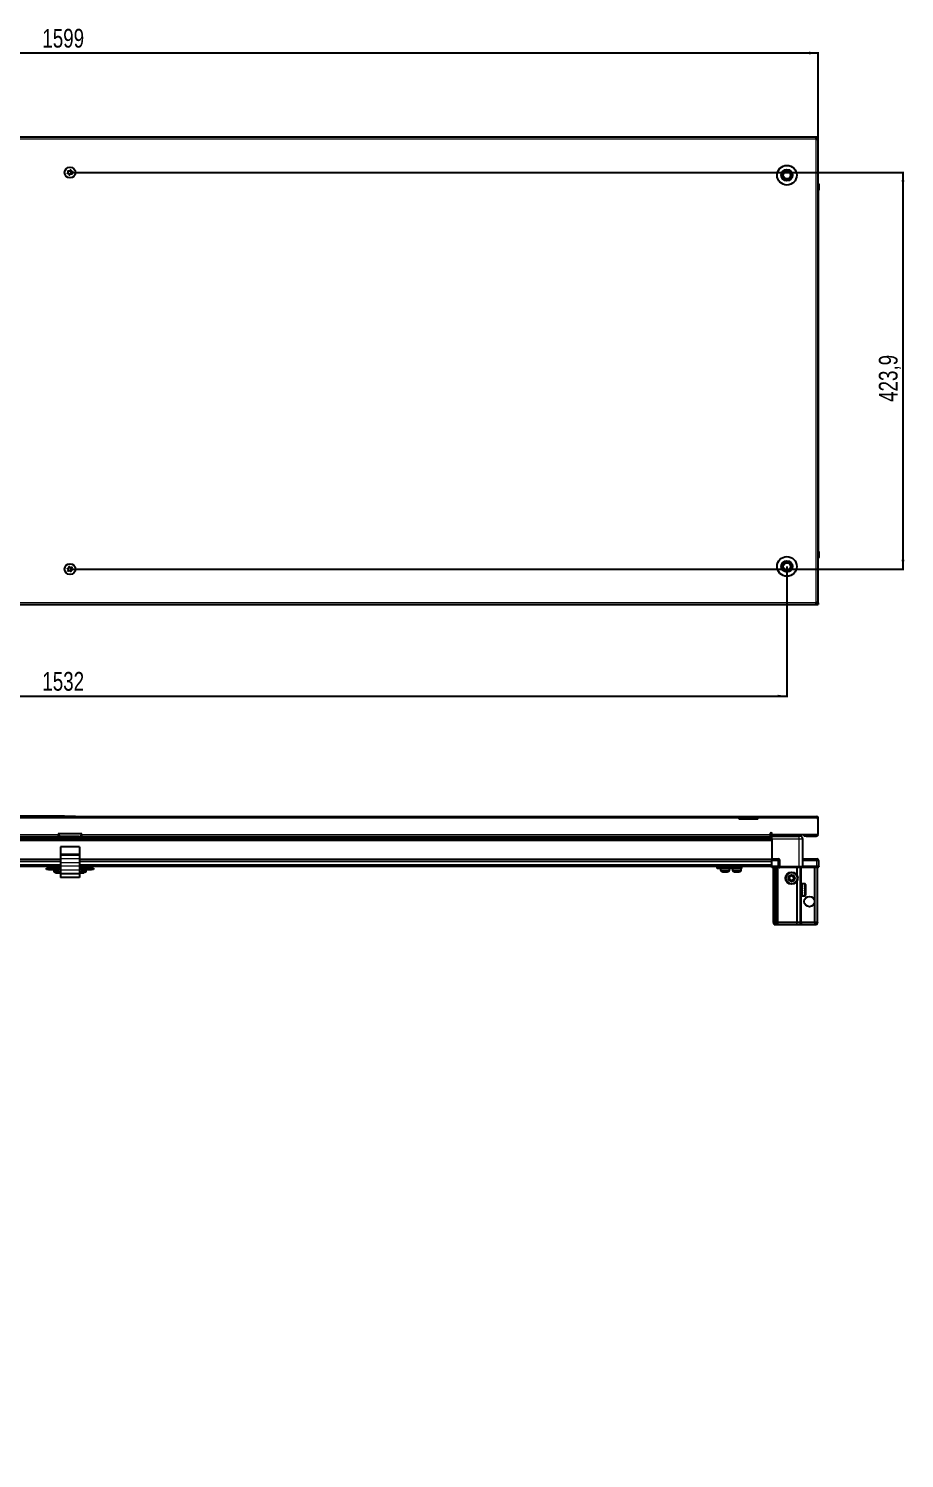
# Model space of a CAD drawing. Header units: millimetres. Extents: x 1132 to 7360, y -1242 to 1872.
# Drawn here: x 2068 to 3004, y 285 to 1813 of the extents above; entities that cross this region are included whole.
import ezdxf

# ---------------------------------------------------------------- set-up
doc = ezdxf.new("R2010")
doc.units = ezdxf.units.MM
doc.layers.add('FORMAT', color=7, linetype='Continuous')
doc.styles.add('SLDTEXTSTYLE0', font='TXT', dxfattribs={"width": 0.75})
doc.dimstyles.new('SLDDIMSTYLE0', dxfattribs={"dimtxt": 20, "dimasz": 10, "dimexe": 0, "dimexo": 0.0625, "dimgap": 5, "dimtad": 2, "dimdec": 1, "dimrnd": 1e-09, "dimzin": 12, "dimdsep": 46, "dimtxsty": 'SLDTEXTSTYLE0', "dimsah": 1, "dimcen": 0.09, "dimadec": 0, "dimazin": 3, "dimtfac": 1, "dimtofl": 0, "dimtmove": 0, "dimatfit": 3, "dimfxl": 0, "dimfrac": 2, "dimtolj": 1, "dimtzin": 12, "dimarcsym": 0})

# ---------------------------------------------------------------- blocks, each defined once
blk = doc.blocks.new('_D_1')
at = {"layer": 'FORMAT'}
for p, q in [((1313, 1696.6), (1313, 1787.6)), ((2912, 1696.6), (2912, 1787.6)), ((2912, 1786.6), (1313, 1786.6))]:
    blk.add_line(p, q, dxfattribs=at)
for points in [[(1313, 1786.6), (1323, 1785.1), (1323, 1788.1)], [(2912, 1786.6), (2902, 1788.1), (2902, 1785.1)]]:
    blk.add_solid(points, dxfattribs=at)
at = {"layer": 'FORMAT', "insert": (2082.9, 1812.4), "char_height": 20, "attachment_point": 1, "style": 'SLDTEXTSTYLE0'}
blk.add_mtext('1599', dxfattribs=at)
blk = doc.blocks.new('_D_2')
at = {"layer": 'FORMAT'}
for p, q in [((1346.5, 1238.1), (1346.5, 1098.6)), ((2878.5, 1238.1), (2878.5, 1098.6)), ((1346.5, 1099.6), (2878.5, 1099.6))]:
    blk.add_line(p, q, dxfattribs=at)
for points in [[(1346.5, 1099.6), (1356.5, 1098.1), (1356.5, 1101.1)], [(2878.5, 1099.6), (2868.5, 1101.1), (2868.5, 1098.1)]]:
    blk.add_solid(points, dxfattribs=at)
at = {"layer": 'FORMAT', "insert": (2082.9, 1125.4), "char_height": 20, "attachment_point": 1, "style": 'SLDTEXTSTYLE0'}
blk.add_mtext('1532', dxfattribs=at)
blk = doc.blocks.new('_D_3')
at = {"layer": 'FORMAT'}
for p, q in [((2112.5, 1659.1), (3003.5, 1659.1)), ((3002.5, 1659.1), (3002.5, 1235.3)), ((2112.5, 1235.3), (3003.5, 1235.3))]:
    blk.add_line(p, q, dxfattribs=at)
for points in [[(3002.5, 1659.1), (3001, 1649.1), (3004, 1649.1)], [(3002.5, 1235.3), (3004, 1245.3), (3001, 1245.3)]]:
    blk.add_solid(points, dxfattribs=at)
at = {"layer": 'FORMAT', "insert": (2976.7, 1413.9), "char_height": 20, "attachment_point": 1, "rotation": 90, "style": 'SLDTEXTSTYLE0'}
blk.add_mtext('423,9', dxfattribs=at)
blk = doc.blocks.new('_D_9')
at = {"layer": 'FORMAT'}
for p, q in [((2106.7, 971.4), (1245.5, 971.4)), ((1246.5, 971.4), (1246.5, -1235.6)), ((1315.1, -1235.6), (1245.5, -1235.6))]:
    blk.add_line(p, q, dxfattribs=at)
for points in [[(1246.5, 971.4), (1244.9, 961.4), (1248, 961.4)], [(1246.5, -1235.6), (1248, -1225.6), (1244.9, -1225.6)]]:
    blk.add_solid(points, dxfattribs=at)
at = {"layer": 'FORMAT', "insert": (1220.7, -161.6), "char_height": 20, "attachment_point": 1, "rotation": 90, "style": 'SLDTEXTSTYLE0'}
blk.add_mtext('2207', dxfattribs=at)

msp = doc.modelspace()

# ---------------------------------------------------------------- linework, layer by layer
at = {"color": 7, "linetype": 'Continuous', "lineweight": 25}
for p, q in [((2909.89, 1696.6), (1315.09, 1696.6)), ((2909.89, 1694.5), (2909.89, 1696.6)), ((2911.99, 1696.6), (2909.89, 1696.6)), ((2911.99, 1695.1), (2911.99, 1696.6)), ((2909.89, 1695.1), (2911.99, 1695.1)), ((2909.89, 1694.5), (2911.99, 1694.5)), ((2911.99, 1694.5), (2911.99, 1695.1)), ((2911.99, 1199.7), (2911.99, 1694.5)), ((2911.99, 1647.93), (2911.99, 1647.93)), ((2911.99, 1640.1), (2912.49, 1640.1)), ((2912.34, 1254.1), (2912.34, 1640.1)), ((2912.49, 1646.6), (2912.49, 1640.1)), ((2912.49, 1640.1), (2912.49, 1646.6)), ((2912.49, 1640.1), (2912.49, 1640.1)), ((2912.49, 1640.1), (2912.49, 1640.1)), ((2911.99, 1254.1), (2912.49, 1254.1)), ((2912.49, 1254.1), (2912.49, 1254.1)), ((2912.49, 1247.6), (2912.49, 1254.1)), ((2912.49, 1254.1), (2912.49, 1247.6)), ((1315.09, 1197.6), (2909.89, 1197.6)), ((2909.89, 1197.6), (2909.89, 1199.7)), ((2911.99, 1199.7), (2909.89, 1199.7)), ((2911.99, 1199.1), (2909.89, 1199.1)), ((2909.89, 1197.6), (2911.99, 1197.6)), ((2911.99, 1199.1), (2911.99, 1199.7)), ((2911.99, 1199.1), (2911.99, 1197.6)), ((1397.49, 971.14), (2827.49, 971.14)), ((2106.7, 971.44), (2106.7, 971.14)), ((2106.7, 971.44), (2118.27, 971.44)), ((2118.27, 971.14), (2118.27, 971.44)), ((2827.49, 969.04), (2827.49, 971.14)), ((2827.49, 971.14), (2837.49, 971.14)), ((2837.49, 969.64), (2827.49, 969.64)), ((2827.49, 968.14), (2827.49, 969.04)), ((2847.49, 968.14), (2827.49, 968.14)), ((2837.49, 971.14), (2847.49, 971.14)), ((2847.49, 969.64), (2837.49, 969.64)), ((2847.49, 971.14), (2847.49, 969.04)), ((2847.49, 971.14), (2910.39, 971.14)), ((2847.49, 968.14), (2847.49, 969.04)), ((2910.99, 969.04), (2910.99, 968.14)), ((2910.99, 969.04), (2911.99, 969.04)), ((2911.99, 968.14), (2910.99, 968.14)), ((2911.99, 968.14), (2911.99, 969.04)), ((2911.99, 951.64), (2911.99, 968.14)), ((2862.49, 947.7), (1362.49, 947.7)), ((2862.49, 947.66), (1362.49, 947.66)), ((1364.49, 949.64), (2099.99, 949.64)), ((1388.61, 949.49), (2836.37, 949.49)), ((2124.99, 952.64), (2099.99, 952.64)), ((2099.99, 952.64), (2099.99, 951.74)), ((2099.99, 951.74), (2099.99, 949.64)), ((2121.99, 949.64), (2102.99, 949.64)), ((2124.99, 951.74), (2124.99, 952.64)), ((2124.99, 949.64), (2124.99, 951.74)), ((2124.99, 949.64), (2860.49, 949.64)), ((2830.99, 949.64), (2830.99, 949.49)), ((2831.1, 949.64), (2831.1, 949.49)), ((2831.28, 949.64), (2831.28, 949.49)), ((2831.79, 949.64), (2831.79, 949.49)), ((2832.18, 949.64), (2832.18, 949.49)), ((2833.04, 949.64), (2833.04, 949.49)), ((2833.6, 949.64), (2833.6, 949.49)), ((2834.72, 949.64), (2834.72, 949.49)), ((2835.4, 949.64), (2835.4, 949.49)), ((2836.37, 949.49), (2836.67, 949.49)), ((2836.67, 949.64), (2836.67, 949.49)), ((2836.67, 949.49), (2837.41, 949.49)), ((2836.67, 949.49), (2836.67, 949.49)), ((2836.93, 949.64), (2836.93, 949.49)), ((2837.41, 949.64), (2837.41, 949.49)), ((2837.41, 949.49), (2838.7, 949.49)), ((2838.61, 949.49), (2862.49, 949.49)), ((2838.7, 949.64), (2838.7, 949.49)), ((2838.79, 949.64), (2838.79, 949.49)), ((2839.42, 949.64), (2839.42, 949.49)), ((2840.62, 949.64), (2840.62, 949.49)), ((2841.24, 949.64), (2841.24, 949.49)), ((2842.22, 949.64), (2842.22, 949.49)), ((2842.7, 949.64), (2842.7, 949.49)), ((2843.37, 949.64), (2843.37, 949.49)), ((2843.64, 949.64), (2843.64, 949.49)), ((2843.94, 949.64), (2843.94, 949.49)), ((2843.99, 949.49), (2843.99, 949.64)), ((2843.99, 949.64), (2843.99, 949.49)), ((2860.49, 951.74), (2860.49, 952.49)), ((2860.49, 951.74), (2860.49, 949.64)), ((2862.49, 952.49), (2862.49, 951.64)), ((2862.49, 951.64), (2911.99, 951.64)), ((2862.49, 951.64), (2862.49, 950.14)), ((2862.49, 950.14), (2891.49, 950.14)), ((2865.24, 951.64), (2865.24, 950.14)), ((2891.74, 950.14), (2891.74, 951.64)), ((2896.99, 950.14), (2896.99, 951.64)), ((2898.99, 950.14), (2896.99, 950.14)), ((2898.99, 950.14), (2909.89, 950.14)), ((2122.49, 938.59), (2102.49, 938.59)), ((2102.49, 938.59), (2102.49, 930.86)), ((2122.49, 938.59), (2122.49, 930.86)), ((2862.49, 946.64), (2862.49, 925.64)), ((2895.49, 917.64), (2895.49, 946.64)), ((1362.49, 924.99), (2102.49, 924.99)), ((1362.49, 917.79), (2102.49, 917.79)), ((2097.49, 917.79), (2097.49, 915.79)), ((2102.49, 930.86), (2102.49, 929.42)), ((2102.49, 929.42), (2102.49, 925.65)), ((2102.49, 925.65), (2102.49, 921.33)), ((2102.49, 921.33), (2102.49, 918.1)), ((2102.49, 918.1), (2102.49, 913.77)), ((2122.49, 930.86), (2122.49, 929.42)), ((2122.49, 929.42), (2122.49, 925.65)), ((2122.49, 925.65), (2122.49, 921.33)), ((2122.49, 924.99), (2862.49, 924.99)), ((2122.49, 921.33), (2122.49, 918.1)), ((2122.49, 918.1), (2122.49, 913.77)), ((2122.49, 917.79), (2862.49, 917.79)), ((2127.49, 915.79), (2127.49, 917.79)), ((2803.84, 915.29), (2803.84, 917.79)), ((2806.84, 917.79), (2806.84, 915.29)), ((2827.04, 915.29), (2827.04, 917.79)), ((2830.04, 917.79), (2830.04, 915.29)), ((2862.49, 925.64), (2868.99, 925.64)), ((2862.49, 923.64), (2862.49, 925.64)), ((2862.49, 917.64), (2862.49, 923.64)), ((2862.49, 917.64), (2868.99, 917.64)), ((2862.49, 917.64), (2862.49, 917.31)), ((2862.49, 917.64), (2862.49, 917.64)), ((2868.99, 917.64), (2862.49, 917.64)), ((2862.49, 916.44), (2862.49, 917.31)), ((2862.49, 917.31), (2862.49, 917.31)), ((2862.49, 917.31), (2868.99, 917.31)), ((2870.99, 917.64), (2868.99, 917.64)), ((2870.99, 917.64), (2870.99, 923.64)), ((2870.99, 917.64), (2870.99, 916.44)), ((2870.99, 917.64), (2871.19, 917.64)), ((2871.19, 917.64), (2891.49, 917.64)), ((2891.49, 917.64), (2895.49, 917.64)), ((2895.49, 925.64), (2910.49, 925.64)), ((2895.49, 917.64), (2895.49, 916.44)), ((2895.49, 917.64), (2895.69, 917.64)), ((2895.69, 917.64), (2910.49, 917.64)), ((2910.49, 917.64), (2895.69, 917.64)), ((2912.49, 917.64), (2910.49, 917.64)), ((2911.99, 916.44), (2912.49, 917.31)), ((2912.49, 917.64), (2912.49, 923.64)), ((2912.49, 917.64), (2912.49, 917.31)), ((2087.49, 914.29), (2087.49, 915.79)), ((2087.49, 915.79), (2089.49, 915.79)), ((2089.49, 914.29), (2087.49, 914.29)), ((2089.49, 915.79), (2089.49, 914.29)), ((2089.49, 915.79), (2100.74, 915.79)), ((2089.49, 914.29), (2100.74, 914.29)), ((2095.24, 914.29), (2095.24, 912.39)), ((2100.74, 914.29), (2100.74, 915.79)), ((2100.74, 915.79), (2102.49, 915.79)), ((2102.49, 914.29), (2100.74, 914.29)), ((2102.49, 913.77), (2102.49, 909.79)), ((2122.49, 909.79), (2102.49, 909.79)), ((2102.49, 909.79), (2102.49, 905.79)), ((2122.49, 905.79), (2102.49, 905.79)), ((2122.49, 915.79), (2124.24, 915.79)), ((2124.24, 914.29), (2122.49, 914.29)), ((2122.49, 913.77), (2122.49, 909.79)), ((2122.49, 910.99), (2122.74, 910.91)), ((2122.49, 909.79), (2122.49, 905.79)), ((2124.24, 915.79), (2124.24, 914.29)), ((2124.24, 915.79), (2135.49, 915.79)), ((2124.24, 914.29), (2135.49, 914.29)), ((2129.74, 912.39), (2129.74, 914.29)), ((2135.49, 914.29), (2135.49, 915.79)), ((2135.49, 915.79), (2137.49, 915.79)), ((2137.49, 914.29), (2135.49, 914.29)), ((2137.49, 915.79), (2137.49, 914.29)), ((2806.84, 915.29), (2803.84, 915.29)), ((2827.04, 915.29), (2806.84, 915.29)), ((2807.69, 915.29), (2807.69, 913.39)), ((2817.19, 913.39), (2817.19, 915.29)), ((2817.24, 913.39), (2817.24, 915.29)), ((2820.19, 915.29), (2820.19, 913.39)), ((2830.04, 915.29), (2827.04, 915.29)), ((2829.69, 913.39), (2829.69, 915.29)), ((2870.31, 916.44), (2862.49, 916.44)), ((2863.99, 858.14), (2863.99, 916.44)), ((2865.49, 858.14), (2865.49, 916.44)), ((2866.99, 858.14), (2866.99, 916.44)), ((2867.99, 858.14), (2867.99, 916.44)), ((2870.31, 916.44), (2870.99, 916.44)), ((2871.19, 916.44), (2870.99, 916.44)), ((2891.49, 916.44), (2871.19, 916.44)), ((2889.49, 907.64), (2889.49, 916.44)), ((2889.49, 858.14), (2889.49, 902.64)), ((2895.49, 916.44), (2891.49, 916.44)), ((2892.99, 858.14), (2892.99, 916.44)), ((2895.69, 916.44), (2895.49, 916.44)), ((2910.49, 916.44), (2895.69, 916.44)), ((2908.49, 858.14), (2908.49, 916.44)), ((2910.49, 916.44), (2911.99, 916.44)), ((2910.99, 858.14), (2910.99, 916.44)), ((2893.02, 896.64), (2892.99, 896.64)), ((2892.99, 888.64), (2893.02, 888.64)), ((2893.5, 895.95), (2893.02, 896.64)), ((2893.02, 896.64), (2893.02, 895.6)), ((2893.02, 895.6), (2893.02, 888.64)), ((2893.02, 888.64), (2893.5, 889.33)), ((2893.99, 896.64), (2893.5, 895.95)), ((2893.5, 895.95), (2893.5, 895.09)), ((2893.5, 895.09), (2893.5, 889.33)), ((2893.5, 889.33), (2893.99, 888.64)), ((2893.99, 896.64), (2893.99, 895.6)), ((2893.99, 895.6), (2893.99, 888.64)), ((2894.49, 897.04), (2894.39, 897.04)), ((2894.39, 897.04), (2894.39, 888.24)), ((2894.39, 888.24), (2894.49, 888.24)), ((2897.39, 899.14), (2894.49, 899.14)), ((2894.49, 899.14), (2894.49, 899.13)), ((2894.99, 899.13), (2894.49, 899.13)), ((2894.49, 899.13), (2894.49, 899.05)), ((2894.49, 899.05), (2894.49, 898.71)), ((2894.99, 899.05), (2894.49, 899.05)), ((2894.99, 898.71), (2894.49, 898.71)), ((2894.49, 898.71), (2894.49, 898.4)), ((2894.49, 898.4), (2894.49, 897.69)), ((2894.99, 898.4), (2894.49, 898.4)), ((2894.99, 897.69), (2894.49, 897.69)), ((2894.49, 897.69), (2894.49, 897.19)), ((2894.49, 897.19), (2894.49, 896.18)), ((2894.99, 897.19), (2894.49, 897.19)), ((2894.99, 896.18), (2894.49, 896.18)), ((2894.49, 896.18), (2894.49, 895.53)), ((2894.49, 895.53), (2894.49, 894.32)), ((2894.99, 895.53), (2894.49, 895.53)), ((2894.99, 894.32), (2894.49, 894.32)), ((2894.49, 894.32), (2894.49, 893.78)), ((2894.99, 893.78), (2894.49, 893.78)), ((2894.49, 893.59), (2894.49, 892.29)), ((2894.99, 893.59), (2894.49, 893.59)), ((2894.99, 892.29), (2894.49, 892.29)), ((2894.99, 891.91), (2894.49, 891.91)), ((2894.49, 891.91), (2894.49, 891.56)), ((2894.99, 891.56), (2894.49, 891.56)), ((2894.49, 891.56), (2894.49, 890.31)), ((2894.99, 890.31), (2894.49, 890.31)), ((2894.49, 890.31), (2894.49, 889.63)), ((2894.49, 889.63), (2894.49, 888.55)), ((2894.99, 889.63), (2894.49, 889.63)), ((2894.99, 888.55), (2894.49, 888.55)), ((2894.49, 888.55), (2894.49, 888)), ((2894.49, 888), (2894.49, 887.19)), ((2894.99, 888), (2894.49, 888)), ((2894.99, 887.19), (2894.49, 887.19)), ((2894.49, 887.19), (2894.49, 886.82)), ((2894.49, 886.82), (2894.49, 886.36)), ((2894.99, 886.82), (2894.49, 886.82)), ((2894.99, 886.36), (2894.49, 886.36)), ((2894.49, 886.36), (2894.49, 886.21)), ((2894.49, 886.21), (2894.49, 886.14)), ((2894.99, 886.21), (2894.49, 886.21)), ((2894.49, 886.14), (2897.39, 886.14)), ((2894.99, 899.05), (2894.99, 899.13)), ((2894.99, 898.4), (2894.99, 898.71)), ((2894.99, 897.19), (2894.99, 897.69)), ((2894.99, 895.53), (2894.99, 896.18)), ((2894.99, 893.59), (2894.99, 894.32)), ((2894.99, 891.56), (2894.99, 892.29)), ((2894.99, 889.63), (2894.99, 890.31)), ((2894.99, 888), (2894.99, 888.55)), ((2894.99, 886.82), (2894.99, 887.19)), ((2894.99, 886.21), (2894.99, 886.36)), ((2898.19, 898.34), (2898.19, 896.86)), ((2898.19, 896.86), (2898.19, 886.94)), ((2863.99, 858.14), (2865.49, 858.14)), ((2864.79, 855.14), (2863.99, 858.14)), ((2865.49, 858.14), (2866.99, 858.14)), ((2865.94, 855.14), (2865.49, 858.14)), ((2866.44, 855.14), (2866.99, 858.14)), ((2866.99, 858.14), (2867.99, 858.14)), ((2867.18, 855.14), (2867.99, 858.14)), ((2867.99, 858.14), (2868.99, 858.14)), ((2868.99, 858.14), (2889.49, 858.14)), ((2889.16, 855.14), (2889.49, 858.14)), ((2889.49, 858.14), (2892.99, 858.14)), ((2892.99, 858.14), (2892.18, 855.14)), ((2892.99, 858.14), (2893.99, 858.14)), ((2893.99, 858.14), (2908.49, 858.14)), ((2908.49, 858.14), (2908.33, 855.14)), ((2908.49, 858.14), (2910.99, 858.14)), ((2910.99, 858.14), (2910.18, 855.14)), ((2865.94, 855.14), (2864.79, 855.14)), ((2866.44, 855.14), (2865.94, 855.14)), ((2867.18, 855.14), (2866.44, 855.14)), ((2868.99, 855.14), (2867.18, 855.14)), ((2889.16, 855.14), (2868.99, 855.14)), ((2892.18, 855.14), (2889.16, 855.14)), ((2893.99, 855.14), (2892.18, 855.14)), ((2908.33, 855.14), (2893.99, 855.14)), ((2910.18, 855.14), (2908.33, 855.14))]:
    msp.add_line(p, q, dxfattribs=at)
at = {"color": 8, "linetype": 'Continuous', "lineweight": 18}
for p, q in [((2909.89, 1694.5), (1315.09, 1694.5)), ((2909.89, 1199.7), (2909.89, 1694.5)), ((2911.99, 1646.6), (2912.49, 1646.6)), ((2911.99, 1247.6), (2912.49, 1247.6)), ((1315.09, 1199.7), (2909.89, 1199.7)), ((2827.49, 969.04), (1397.49, 969.04)), ((2837.49, 971.14), (2837.49, 969.64)), ((2910.99, 969.04), (2847.49, 969.04)), ((2862.49, 948.91), (1362.49, 948.91)), ((1364.49, 951.74), (2099.99, 951.74)), ((2099.99, 950.14), (2101.33, 950.14)), ((2123.65, 950.14), (2124.99, 950.14)), ((2124.99, 951.74), (2860.49, 951.74)), ((2860.49, 950.14), (2862.49, 950.14)), ((2898.99, 951.64), (2898.99, 950.14)), ((2909.89, 951.64), (2909.89, 950.14)), ((1362.49, 946.46), (2862.49, 946.46)), ((2862.49, 945.04), (1362.49, 945.04)), ((2891.49, 946.64), (2862.49, 946.64)), ((2891.49, 917.64), (2891.49, 946.64)), ((1362.49, 925.64), (2102.49, 925.64)), ((1362.49, 922.99), (2102.49, 922.99)), ((1362.49, 919.79), (2102.49, 919.79)), ((2122.49, 930.86), (2102.49, 930.86)), ((2122.49, 929.42), (2102.49, 929.42)), ((2122.49, 925.65), (2102.49, 925.65)), ((2122.49, 921.33), (2102.49, 921.33)), ((2122.49, 918.1), (2102.49, 918.1)), ((2122.49, 925.64), (2862.49, 925.64)), ((2122.49, 922.99), (2862.49, 922.99)), ((2122.49, 919.79), (2862.49, 919.79)), ((2868.99, 923.64), (2862.49, 923.64)), ((2862.49, 917.64), (2862.49, 917.31)), ((2868.99, 923.64), (2868.99, 925.64)), ((2868.99, 917.64), (2868.99, 923.64)), ((2870.99, 923.64), (2868.99, 923.64)), ((2868.99, 917.64), (2868.99, 917.31)), ((2871.19, 917.64), (2871.19, 916.44)), ((2891.49, 917.64), (2891.49, 916.44)), ((2910.49, 923.64), (2895.49, 923.64)), ((2895.69, 917.64), (2895.69, 916.44)), ((2910.49, 925.64), (2910.49, 923.64)), ((2910.49, 917.64), (2910.49, 923.64)), ((2912.49, 923.64), (2910.49, 923.64)), ((2910.49, 917.64), (2910.49, 916.44)), ((2102.49, 912.39), (2095.24, 912.39)), ((2102.49, 912.02), (2095.43, 912.02)), ((2122.49, 913.77), (2102.49, 913.77)), ((2129.74, 912.39), (2122.49, 912.39)), ((2129.54, 912.02), (2122.49, 912.02)), ((2809.9, 913.39), (2807.69, 913.39)), ((2810, 913.02), (2807.88, 913.02)), ((2817.19, 913.39), (2809.9, 913.39)), ((2816.99, 913.02), (2810, 913.02)), ((2817.04, 913.02), (2816.99, 913.02)), ((2817.24, 913.39), (2817.19, 913.39)), ((2827.69, 913.39), (2820.19, 913.39)), ((2827.58, 913.02), (2820.38, 913.02)), ((2829.49, 913.02), (2827.58, 913.02)), ((2829.69, 913.39), (2827.69, 913.39)), ((2868.99, 858.14), (2868.99, 916.44)), ((2893.99, 896.64), (2893.99, 916.44)), ((2893.99, 858.14), (2893.99, 888.64)), ((2897.39, 899.14), (2897.39, 897.45)), ((2897.39, 897.45), (2897.39, 886.14)), ((2868.99, 855.14), (2868.99, 858.14)), ((2893.99, 858.14), (2893.99, 855.14))]:
    msp.add_line(p, q, dxfattribs=at)
at = {"color": 7, "linetype": 'Continuous', "lineweight": 25}
for centre, radius in [((2878.49, 1656.1), 10.5), ((2112.49, 1658.95), 5.79), ((2112.49, 1658.95), 1.85), ((2878.49, 1656.1), 6), ((2878.49, 1656.1), 3.9), ((2112.49, 1235.25), 5.79), ((2878.49, 1238.1), 10.5), ((2878.49, 1238.1), 6), ((2878.49, 1238.1), 3.9), ((2112.49, 1235.25), 1.85), ((2883.49, 905.14), 6.5), ((2883.49, 905.14), 3.46), ((2902.49, 880.14), 5.5)]:
    msp.add_circle(centre, radius, dxfattribs=at)
at = {"color": 8, "linetype": 'Continuous', "lineweight": 18}
msp.add_circle((2883.49, 905.14), 5.7, dxfattribs=at)
at = {"color": 7, "linetype": 'Continuous', "lineweight": 25}
for centre, radius, start, end in [((2878.49, 1656.1), 4.62, 120, 180), ((2878.49, 1656.1), 4.62, 180, 240), ((2878.49, 1656.1), 4.62, 60, 120), ((2878.49, 1656.1), 4.62, 240, 300), ((2878.49, 1656.1), 4.62, 0, 60), ((2878.49, 1656.1), 4.62, 300, 0), ((2910.49, 1646.6), 2, 0, 41.39416), ((2878.49, 1238.1), 4.62, 120, 180), ((2878.49, 1238.1), 4.62, 180, 240), ((2878.49, 1238.1), 4.62, 60, 120), ((2878.49, 1238.1), 4.62, 360, 60), ((2878.49, 1238.1), 4.62, 300, 360), ((2910.49, 1247.6), 2, 318.57492, 0), ((2910.49, 1247.6), 2, 318.59038, 0), ((2878.49, 1238.1), 4.62, 240, 300), ((2102.99, 952.64), 3, 180, 270), ((2121.99, 952.64), 3, 270, 360), ((2861.49, 952.49), 1, 0, 180), ((2909.89, 952.24), 2.1, 270, 343.39845), ((2868.99, 923.64), 2, 0, 90), ((2910.49, 923.64), 2, 0, 90), ((2095.69, 912.39), 0.45, 180, 235.28209), ((2099.99, 918.59), 8, 235.28209, 259.10263), ((2099.99, 918.59), 8, 280.79755, 288.20996), ((2124.99, 918.59), 8, 286.33055, 304.71791), ((2129.29, 912.39), 0.45, 304.71791, 0), ((2808.14, 913.39), 0.45, 180, 235.28209), ((2812.44, 919.59), 8, 235.28209, 259.05401), ((2812.44, 919.59), 8, 280.84597, 304.71791), ((2812.49, 919.59), 8, 280.92113, 304.71791), ((2816.74, 913.39), 0.45, 304.71791, 0), ((2816.79, 913.39), 0.45, 304.71791, 0), ((2820.64, 913.39), 0.45, 180, 235.28209), ((2824.94, 919.59), 8, 235.28209, 258.92302), ((2824.94, 919.59), 8, 280.93918, 304.71791), ((2829.24, 913.39), 0.45, 304.71791, 0), ((2883.49, 905.14), 2.5, 118.29497, 178.29497), ((2883.49, 905.14), 2.5, 178.29497, 238.29497), ((2883.49, 905.14), 2.5, 238.29497, 298.29497), ((2883.49, 905.14), 2.5, 58.29497, 118.29497), ((2883.49, 905.14), 2.5, 298.29497, 358.29497), ((2883.49, 905.14), 2.5, 358.29497, 58.29497), ((2893.99, 897.04), 0.4, 270, 360), ((2893.99, 888.24), 0.4, 0, 90), ((2897.39, 898.34), 0.8, 360, 90), ((2897.39, 886.94), 0.8, 270, 0)]:
    msp.add_arc(centre, radius, start, end, dxfattribs=at)
msp.add_ellipse((2868.99, 913.84), major_axis=(0, 3.46), ratio=0.5773503, start_param=5.5604511, end_param=6.2831853, dxfattribs=at)
for points, knots in [([(2110.4, 1660.82), (2110.39, 1660.81), (2110.38, 1660.79), (2110.38, 1660.73), (2110.4, 1660.59), (2110.54, 1660.22), (2110.73, 1659.72), (2110.62, 1659.09), (2110.31, 1658.69), (2110.03, 1658.41), (2109.87, 1658.23), (2109.83, 1658.14), (2109.82, 1658.1), (2109.83, 1658.07), (2109.85, 1658.04), (2109.91, 1658), (2110.17, 1657.93), (2110.64, 1657.88), (2111.31, 1657.63), (2111.62, 1656.99), (2111.73, 1656.53), (2111.83, 1656.28), (2111.88, 1656.23), (2111.91, 1656.21), (2111.94, 1656.21), (2111.97, 1656.22), (2112.01, 1656.24), (2112.08, 1656.29), (2112.23, 1656.46), (2112.47, 1656.76), (2112.84, 1657.12), (2113.44, 1657.29), (2113.97, 1657.16), (2114.35, 1657.06), (2114.5, 1657.05), (2114.55, 1657.07), (2114.58, 1657.09), (2114.6, 1657.12), (2114.6, 1657.18), (2114.58, 1657.32), (2114.44, 1657.69), (2114.25, 1658.19), (2114.35, 1658.82), (2114.67, 1659.22), (2114.95, 1659.5), (2115.1, 1659.68), (2115.15, 1659.77), (2115.15, 1659.81), (2115.15, 1659.84), (2115.13, 1659.87), (2115.07, 1659.91), (2114.81, 1659.98), (2114.34, 1660.03), (2113.67, 1660.28), (2113.35, 1660.91), (2113.24, 1661.38), (2113.14, 1661.63), (2113.1, 1661.68), (2113.07, 1661.69), (2113.04, 1661.7), (2113, 1661.69), (2112.97, 1661.67), (2112.9, 1661.62), (2112.75, 1661.45), (2112.51, 1661.15), (2112.14, 1660.79), (2111.53, 1660.62), (2111.01, 1660.75), (2110.63, 1660.85), (2110.48, 1660.86), (2110.42, 1660.84), (2110.41, 1660.83), (2110.4, 1660.82)], [0, 0, 0, 0, 0.0020087, 0.00442, 0.0093647, 0.0255282, 0.0677053, 0.0957862, 0.1246456, 0.1503415, 0.1605194, 0.1633943, 0.1656965, 0.1672448, 0.1688741, 0.1707699, 0.1786058, 0.2119941, 0.2499945, 0.2879948, 0.3213831, 0.329219, 0.3311148, 0.3327441, 0.3342924, 0.3362166, 0.3385353, 0.3413178, 0.349662, 0.3753578, 0.4042173, 0.4322982, 0.4744753, 0.4906388, 0.4966691, 0.49844, 0.5, 0.5020087, 0.50442, 0.5093647, 0.5255282, 0.5677053, 0.5957862, 0.6246456, 0.6503415, 0.6605194, 0.6633943, 0.6656965, 0.6672448, 0.6688741, 0.6707699, 0.6786058, 0.7119941, 0.7499945, 0.7879948, 0.8213831, 0.829219, 0.8311148, 0.8327441, 0.8342924, 0.8362166, 0.8385353, 0.8413178, 0.849662, 0.8753578, 0.9042173, 0.9322982, 0.9744753, 0.9906388, 0.9966691, 0.99844, 1, 1, 1, 1]), ([(2873.87, 1656.1), (2874.2, 1656.68), (2874.77, 1657.66), (2875.59, 1659.08), (2876, 1659.79), (2876.18, 1660.1)], [0, 0, 0, 0, 0.4391308, 0.7513783, 1, 1, 1, 1]), ([(2876.18, 1652.1), (2875.85, 1652.68), (2875.28, 1653.66), (2874.46, 1655.08), (2874.05, 1655.79), (2873.87, 1656.1)], [0, 0, 0, 0, 0.4391308, 0.7513783, 1, 1, 1, 1]), ([(2876.18, 1660.1), (2876.38, 1660.1), (2877.08, 1660.1), (2878.39, 1660.1), (2879.78, 1660.1), (2880.53, 1660.1), (2880.8, 1660.1)], [0, 0, 0, 0, 0.1393293, 0.4852696, 0.8163565, 1, 1, 1, 1]), ([(2880.8, 1652.1), (2880.53, 1652.1), (2879.78, 1652.1), (2878.39, 1652.1), (2877.08, 1652.1), (2876.38, 1652.1), (2876.18, 1652.1)], [0, 0, 0, 0, 0.1836435, 0.5147304, 0.8606707, 1, 1, 1, 1]), ([(2880.8, 1660.1), (2881.13, 1659.53), (2881.69, 1658.55), (2882.52, 1657.13), (2882.93, 1656.42), (2883.11, 1656.1)], [0, 0, 0, 0, 0.4391308, 0.7513783, 1, 1, 1, 1]), ([(2883.11, 1656.1), (2882.78, 1655.53), (2882.21, 1654.55), (2881.39, 1653.13), (2880.98, 1652.42), (2880.8, 1652.1)], [0, 0, 0, 0, 0.4391308, 0.7513783, 1, 1, 1, 1]), ([(2115.21, 1234.61), (2115.21, 1234.62), (2115.22, 1234.65), (2115.19, 1234.7), (2115.1, 1234.82), (2114.81, 1235.07), (2114.4, 1235.42), (2114.19, 1236.02), (2114.28, 1236.53), (2114.39, 1236.91), (2114.44, 1237.14), (2114.44, 1237.24), (2114.42, 1237.28), (2114.4, 1237.3), (2114.37, 1237.31), (2114.3, 1237.32), (2114.04, 1237.26), (2113.6, 1237.09), (2112.9, 1236.98), (2112.31, 1237.39), (2112, 1237.74), (2111.79, 1237.92), (2111.72, 1237.94), (2111.69, 1237.94), (2111.66, 1237.93), (2111.64, 1237.9), (2111.61, 1237.87), (2111.58, 1237.79), (2111.53, 1237.57), (2111.46, 1237.2), (2111.31, 1236.7), (2110.86, 1236.26), (2110.33, 1236.13), (2109.95, 1236.03), (2109.82, 1235.97), (2109.77, 1235.93), (2109.76, 1235.89), (2109.76, 1235.86), (2109.79, 1235.8), (2109.88, 1235.69), (2110.17, 1235.44), (2110.58, 1235.09), (2110.78, 1234.49), (2110.7, 1233.98), (2110.59, 1233.6), (2110.54, 1233.37), (2110.54, 1233.27), (2110.55, 1233.23), (2110.58, 1233.21), (2110.6, 1233.19), (2110.67, 1233.19), (2110.94, 1233.25), (2111.38, 1233.42), (2112.08, 1233.53), (2112.66, 1233.12), (2112.98, 1232.76), (2113.19, 1232.59), (2113.25, 1232.57), (2113.29, 1232.57), (2113.31, 1232.58), (2113.34, 1232.61), (2113.36, 1232.64), (2113.4, 1232.72), (2113.45, 1232.94), (2113.52, 1233.31), (2113.67, 1233.81), (2114.12, 1234.25), (2114.65, 1234.38), (2115.03, 1234.48), (2115.16, 1234.54), (2115.2, 1234.58), (2115.21, 1234.6), (2115.21, 1234.61)], [0, 0, 0, 0, 0.0020087, 0.00442, 0.0093647, 0.0255282, 0.0677053, 0.0957862, 0.1246456, 0.1503415, 0.1605194, 0.1633943, 0.1656965, 0.1672448, 0.1688741, 0.1707699, 0.1786058, 0.2119941, 0.2499945, 0.2879948, 0.3213831, 0.329219, 0.3311148, 0.3327441, 0.3342924, 0.3362166, 0.3385353, 0.3413178, 0.349662, 0.3753578, 0.4042173, 0.4322982, 0.4744753, 0.4906388, 0.4966691, 0.49844, 0.5, 0.5020087, 0.50442, 0.5093647, 0.5255282, 0.5677053, 0.5957862, 0.6246456, 0.6503415, 0.6605194, 0.6633943, 0.6656965, 0.6672448, 0.6688741, 0.6707699, 0.6786058, 0.7119941, 0.7499945, 0.7879948, 0.8213831, 0.829219, 0.8311148, 0.8327441, 0.8342924, 0.8362166, 0.8385353, 0.8413178, 0.849662, 0.8753578, 0.9042173, 0.9322982, 0.9744753, 0.9906388, 0.9966691, 0.99844, 1, 1, 1, 1]), ([(2873.87, 1238.1), (2874.2, 1238.68), (2874.77, 1239.66), (2875.59, 1241.08), (2876, 1241.79), (2876.18, 1242.1)], [0, 0, 0, 0, 0.4391308, 0.7513783, 1, 1, 1, 1]), ([(2876.18, 1234.1), (2875.85, 1234.68), (2875.28, 1235.66), (2874.46, 1237.08), (2874.05, 1237.79), (2873.87, 1238.1)], [0, 0, 0, 0, 0.4391308, 0.7513783, 1, 1, 1, 1]), ([(2876.18, 1242.1), (2876.38, 1242.1), (2877.08, 1242.1), (2878.39, 1242.1), (2879.78, 1242.1), (2880.53, 1242.1), (2880.8, 1242.1)], [0, 0, 0, 0, 0.1393293, 0.4852696, 0.8163565, 1, 1, 1, 1]), ([(2880.8, 1242.1), (2881.13, 1241.53), (2881.69, 1240.55), (2882.52, 1239.13), (2882.93, 1238.42), (2883.11, 1238.1)], [0, 0, 0, 0, 0.4391308, 0.7513783, 1, 1, 1, 1]), ([(2883.11, 1238.1), (2882.78, 1237.53), (2882.21, 1236.55), (2881.39, 1235.13), (2880.98, 1234.42), (2880.8, 1234.1)], [0, 0, 0, 0, 0.4391308, 0.7513783, 1, 1, 1, 1]), ([(2880.8, 1234.1), (2880.53, 1234.1), (2879.78, 1234.1), (2878.39, 1234.1), (2877.08, 1234.1), (2876.38, 1234.1), (2876.18, 1234.1)], [0, 0, 0, 0, 0.1836435, 0.5147304, 0.8606707, 1, 1, 1, 1]), ([(2910.39, 971.14), (2910.43, 971.11), (2910.52, 971.06), (2910.66, 970.67), (2910.79, 970.11), (2910.9, 969.53), (2910.97, 969.17), (2910.99, 969.04)], [0, 0, 0, 0, 0.2302553, 0.4485219, 0.6667858, 0.8850496, 1, 1, 1, 1]), ([(2911.99, 969.04), (2911.96, 969.3), (2911.91, 969.79), (2911.52, 970.42), (2911, 970.88), (2910.58, 971), (2910.4, 971.06)], [0, 0, 0, 0, 0.2732435, 0.5322599, 0.7912732, 1, 1, 1, 1]), ([(2862.49, 946.64), (2862.49, 947.03), (2862.49, 947.82), (2862.49, 948.87), (2862.49, 949.66), (2862.49, 950.08), (2862.49, 950.12), (2862.49, 950.14)], [0, 0, 0, 0, 0.2146939, 0.4293877, 0.6440816, 0.8587754, 1, 1, 1, 1]), ([(2891.49, 950.14), (2891.55, 950.14), (2891.69, 950.14), (2891.85, 950.14), (2891.97, 950.14), (2891.98, 950.14), (2891.99, 950.14)], [0, 0, 0, 0, 0.2493943, 0.5003335, 0.7501667, 1, 1, 1, 1]), ([(2895.49, 946.64), (2895.44, 947.08), (2895.37, 947.76), (2894.93, 948.57), (2894.48, 949.13), (2893.92, 949.59), (2893.11, 950.02), (2892.43, 950.09), (2891.99, 950.14)], [0, 0, 0, 0, 0.23945684, 0.36836066, 0.5, 0.63163934, 0.76054316, 1, 1, 1, 1]), ([(2098.48, 910.74), (2098.48, 910.74), (2098.49, 910.73), (2098.36, 910.77), (2098.17, 910.84), (2098.04, 910.9), (2098.03, 910.91), (2098.03, 910.91), (2098.04, 910.91), (2098.06, 910.91), (2098.11, 910.9), (2098.31, 910.86), (2098.65, 910.79), (2099.07, 910.73), (2099.4, 910.73), (2099.62, 910.78), (2099.78, 910.84), (2099.89, 910.9), (2099.96, 910.91), (2099.98, 910.91), (2100, 910.91), (2100.03, 910.91), (2100.1, 910.89), (2100.26, 910.81), (2100.44, 910.74), (2100.84, 910.73), (2101.16, 910.76), (2101.48, 910.82), (2101.72, 910.87), (2101.86, 910.9), (2101.91, 910.91), (2101.93, 910.91), (2101.94, 910.91), (2101.95, 910.91), (2101.93, 910.9), (2101.78, 910.83), (2101.59, 910.76), (2101.47, 910.73), (2101.49, 910.73), (2101.49, 910.73)], [0, 0, 0, 0, 0.0107986, 0.0543621, 0.1370986, 0.1577299, 0.1615047, 0.1653161, 0.1678592, 0.1703965, 0.1748191, 0.1884464, 0.2519024, 0.3158484, 0.35385, 0.4061453, 0.4637925, 0.4927153, 0.4963388, 0.4992154, 0.5021163, 0.5054668, 0.5118133, 0.5384791, 0.6443718, 0.679317, 0.724599, 0.772938, 0.8076141, 0.8250414, 0.8286649, 0.8323302, 0.8348863, 0.8381059, 0.84395, 0.8668038, 0.9571124, 0.9985019, 1, 1, 1, 1]), ([(2122.74, 910.91), (2122.74, 910.91), (2122.74, 910.91), (2122.75, 910.91), (2122.81, 910.89), (2123.11, 910.81), (2123.5, 910.74), (2123.76, 910.73), (2123.82, 910.76), (2123.82, 910.82), (2123.81, 910.87), (2123.81, 910.9), (2123.84, 910.91), (2123.85, 910.91), (2123.88, 910.91), (2123.9, 910.91), (2123.98, 910.9), (2124.23, 910.83), (2124.55, 910.76), (2124.98, 910.73), (2125.38, 910.75), (2125.71, 910.82), (2125.96, 910.89), (2126.07, 910.91), (2126.09, 910.91), (2126.11, 910.91), (2126.13, 910.91), (2126.15, 910.91), (2126.18, 910.88), (2126.15, 910.81), (2126.16, 910.75), (2126.28, 910.73), (2126.52, 910.75), (2126.78, 910.8), (2127, 910.85), (2127.1, 910.88), (2127.17, 910.89), (2127.21, 910.91), (2127.23, 910.91), (2127.24, 910.91), (2127.24, 910.91), (2127.24, 910.91)], [0, 0, 0, 0, 0.0019495, 0.0053008, 0.0116486, 0.0383202, 0.144236, 0.1791887, 0.2244806, 0.2728301, 0.3075137, 0.3249448, 0.3285691, 0.3322352, 0.3347919, 0.3380121, 0.3438576, 0.3667163, 0.4570446, 0.4984431, 0.5401837, 0.6174078, 0.6556324, 0.6604488, 0.663994, 0.6665702, 0.6691509, 0.6729829, 0.6832973, 0.7290539, 0.7975158, 0.8350667, 0.8727579, 0.9356307, 0.9590057, 0.9736265, 0.9831404, 0.9925345, 0.9961847, 0.9990266, 1, 1, 1, 1]), ([(2810.92, 911.74), (2810.91, 911.74), (2810.88, 911.75), (2810.67, 911.81), (2810.51, 911.87), (2810.45, 911.9), (2810.44, 911.91), (2810.44, 911.91), (2810.45, 911.91), (2810.47, 911.91), (2810.52, 911.9), (2810.74, 911.85), (2811.07, 911.78), (2811.45, 911.74), (2811.73, 911.73), (2811.99, 911.77), (2812.13, 911.84), (2812.26, 911.9), (2812.31, 911.91), (2812.33, 911.91), (2812.35, 911.91), (2812.38, 911.91), (2812.42, 911.9), (2812.54, 911.86), (2812.7, 911.79), (2812.95, 911.73), (2813.31, 911.73), (2813.68, 911.78), (2814.01, 911.84), (2814.24, 911.9), (2814.32, 911.91), (2814.34, 911.91), (2814.35, 911.91), (2814.35, 911.91), (2814.33, 911.89), (2814.17, 911.81), (2813.93, 911.73), (2813.94, 911.74), (2813.95, 911.74)], [0, 0, 0, 0, 0.0245191, 0.1059739, 0.1338421, 0.1478185, 0.1535531, 0.1564027, 0.1592796, 0.1617801, 0.1664773, 0.1816483, 0.2541107, 0.3009981, 0.3355791, 0.3791917, 0.4620214, 0.4826759, 0.486455, 0.4902707, 0.4928167, 0.4953568, 0.4997844, 0.513427, 0.5769545, 0.6409725, 0.679017, 0.7313711, 0.7890832, 0.8180386, 0.8216661, 0.824546, 0.8274502, 0.8308045, 0.8371581, 0.8638539, 0.9698659, 1, 1, 1, 1]), ([(2823.41, 911.74), (2823.42, 911.74), (2823.47, 911.73), (2823.42, 911.75), (2823.3, 911.8), (2823.19, 911.85), (2823.14, 911.88), (2823.11, 911.89), (2823.09, 911.91), (2823.09, 911.91), (2823.1, 911.91), (2823.1, 911.91), (2823.11, 911.91)], [0, 0, 0, 0, 0.117513, 0.3191822, 0.6555874, 0.7806573, 0.8588867, 0.9097918, 0.9600554, 0.9795862, 0.9947917, 1, 1, 1, 1]), ([(2823.11, 911.91), (2823.11, 911.91), (2823.12, 911.91), (2823.16, 911.91), (2823.32, 911.87), (2823.61, 911.81), (2823.96, 911.75), (2824.29, 911.73), (2824.62, 911.75), (2824.83, 911.81), (2824.99, 911.87), (2825.07, 911.9), (2825.11, 911.91), (2825.14, 911.91), (2825.16, 911.91), (2825.18, 911.91), (2825.22, 911.9), (2825.33, 911.85), (2825.44, 911.78), (2825.64, 911.74), (2825.89, 911.73), (2826.28, 911.77), (2826.63, 911.84), (2826.9, 911.9), (2826.96, 911.91), (2826.98, 911.91), (2826.99, 911.91), (2826.99, 911.91), (2826.98, 911.9), (2826.88, 911.86), (2826.66, 911.79), (2826.45, 911.73), (2826.44, 911.74), (2826.44, 911.74)], [0, 0, 0, 0, 0.0033506, 0.0080628, 0.021119, 0.0794763, 0.1490118, 0.1929925, 0.2373326, 0.3338878, 0.3669223, 0.3834897, 0.3902874, 0.3936653, 0.3970754, 0.4000395, 0.4056074, 0.423591, 0.5094867, 0.5650663, 0.606058, 0.6577556, 0.7559406, 0.7804241, 0.7849037, 0.7894268, 0.7924448, 0.7954558, 0.8007042, 0.816876, 0.8921804, 0.9680663, 1, 1, 1, 1]), ([(2880.95, 903.77), (2880.96, 904.29), (2880.99, 905.25), (2881.02, 906.21), (2881.03, 906.66)], [0, 0, 0, 0, 0.5346859, 1, 1, 1, 1]), ([(2883.4, 902.26), (2883.11, 902.44), (2882.41, 902.87), (2881.56, 903.39), (2881.05, 903.71), (2880.95, 903.77)], [0, 0, 0, 0, 0.3629006, 0.8668753, 1, 1, 1, 1]), ([(2881.03, 906.66), (2881.49, 906.9), (2882.34, 907.36), (2883.18, 907.81), (2883.57, 908.03)], [0, 0, 0, 0, 0.5346859, 1, 1, 1, 1]), ([(2885.94, 903.62), (2885.49, 903.38), (2884.64, 902.92), (2883.8, 902.47), (2883.4, 902.26)], [0, 0, 0, 0, 0.5346859, 1, 1, 1, 1]), ([(2883.57, 908.03), (2883.68, 907.96), (2884.19, 907.65), (2885.04, 907.12), (2885.74, 906.69), (2886.03, 906.51)], [0, 0, 0, 0, 0.1331247, 0.6370994, 1, 1, 1, 1]), ([(2886.03, 906.51), (2886.01, 905.99), (2885.99, 905.03), (2885.96, 904.07), (2885.94, 903.62)], [0, 0, 0, 0, 0.5346859, 1, 1, 1, 1])]:
    msp.add_open_spline(points, degree=3, knots=knots, dxfattribs=at)
at = {"color": 8, "linetype": 'Continuous', "lineweight": 18}
msp.add_open_spline([(2891.49, 946.64), (2891.49, 947.08), (2891.49, 947.76), (2891.49, 948.57), (2891.49, 949.13), (2891.49, 949.59), (2891.49, 950.02), (2891.49, 950.09), (2891.49, 950.14)], degree=3, knots=[0, 0, 0, 0, 0.2394568, 0.3683607, 0.5, 0.6316393, 0.7605432, 1, 1, 1, 1], dxfattribs=at)
msp.add_open_spline([(2895.49, 946.64), (2895.43, 946.64), (2895.31, 946.64), (2894.38, 946.64), (2893.06, 946.64), (2892.01, 946.64), (2891.49, 946.64)], degree=3, dxfattribs=at)

# ---------------------------------------------------------------- dimensions: what is measured, and where the dimension line sits
at = {"layer": 'FORMAT'}
dim = msp.add_linear_dim(base=(1312.99, 1786.6), p1=(2911.99, 1696.6), p2=(1312.99, 1696.6), dimstyle='SLDDIMSTYLE0', dxfattribs=at)
dim.commit()
dim.dimension.update_dxf_attribs({"geometry": '_D_1', "text_midpoint": (2112.49, 1786.6), "dimtype": 160})
for base, p1, p2, angle, picture, middle in [((3002.48881076, 1235.25434732), (2112.48845386, 1659.10434732), (2112.48845386, 1235.25434732), 90, '_D_3', (3002.48881076, 1447.17934732)), ((2878.49, 1099.6), (1346.49, 1238.1), (2878.49, 1238.1), 0, '_D_2', (2112.49, 1099.6)), ((1246.49, -1235.56), (2106.7, 971.44), (1315.09, -1235.56), 90, '_D_9', (1246.49, -132.06))]:
    dim = msp.add_linear_dim(base=base, p1=p1, p2=p2, angle=angle, dimstyle='SLDDIMSTYLE0', dxfattribs=at)
    dim.commit()
    dim.dimension.update_dxf_attribs({"geometry": picture, "text_midpoint": middle, "dimtype": 160})

doc.saveas('drawing.dxf')
